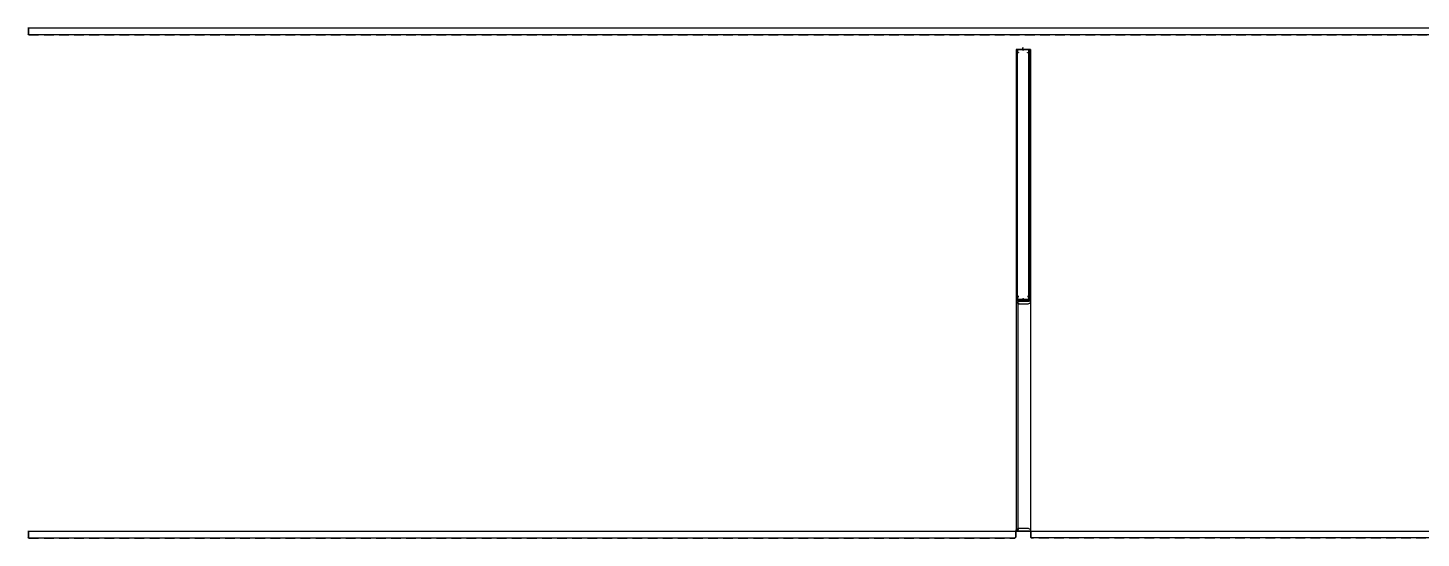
# Model space of a CAD drawing. Header units: millimetres. Extents: x 17311 to 801382, y -242618 to -104888.
# Drawn here: x 715561 to 734948, y -176326 to -169229 of the extents above; entities that cross this region are included whole.
import ezdxf

# ---------------------------------------------------------------- set-up
doc = ezdxf.new("R2010")
doc.units = ezdxf.units.MM
doc.header["$LTSCALE"] = 250
doc.linetypes.add('HID', pattern=[2.8, 1.8, -1])
for name, color, linetype in [('8입면선', 8, 'Continuous'), ('A-DOOR', 4, 'Continuous'), ('A-ELE8', 8, 'Continuous'), ('A-FIN', 6, 'Continuous'), ('A-FIN-8', 8, 'Continuous'), ('A-WALL-D', 7, 'Continuous'), ('A-WP', 1, 'HID'), ('GAGAM-DT', 7, 'Continuous'), ('입면', 7, 'Continuous')]:
    doc.layers.add(name, color=color, linetype=linetype)

# ---------------------------------------------------------------- blocks, each defined once
blk = doc.blocks.new('*U128')
at = {"layer": '8입면선', "color": 8}
for p, q in [((10, 0), (10, 3500)), ((190, 0), (190, 3500)), ((190, 10), (10, 10))]:
    blk.add_line(p, q, dxfattribs=at)
at = {"layer": 'A-WALL-D'}
for p, q in [((0, 3500), (0, 0)), ((20, 3500), (0, 3500)), ((20, 10), (20, 3500)), ((180, 10), (180, 3500)), ((200, 3500), (180, 3500)), ((200, 3500), (200, 0)), ((20, 0), (0, 0)), ((180, 20), (20, 20)), ((20, 0), (180, 0)), ((200, 0), (180, 0))]:
    blk.add_line(p, q, dxfattribs=at)
at = {"layer": 'GAGAM-DT', "color": 8}
for p, q in [((105, 3494), (95, 3494)), ((95, 3494), (95, 3491)), ((97, 3494), (97, 3526)), ((102, 3520), (97, 3526)), ((97, 3494), (97, 3489)), ((102, 3494), (102, 3520)), ((102, 3494), (102, 3489)), ((105, 3494), (105, 3491)), ((103, 3489), (96, 3489)), ((95, 26), (95, 29)), ((105, 26), (95, 26)), ((104, 31), (97, 31)), ((98, 26), (98, 31)), ((98, 26), (98, -6)), ((103, 26), (103, 31)), ((103, 26), (103, 0)), ((105, 26), (105, 29)), ((103, 0), (98, -6))]:
    blk.add_line(p, q, dxfattribs=at)
for centre, start, end in [((96, 3491), 180, 270), ((103, 3491), 270, 0), ((97, 29), 90, 180), ((104, 29), 0, 90)]:
    blk.add_arc(centre, 1.51, start, end, dxfattribs=at)
at = {"layer": '입면', "color": 6}
for p, q in [((20, 3455), (20, 3500)), ((20, 3500), (85, 3500)), ((84, 3499), (21, 3499)), ((21, 3499), (21, 3456)), ((89, 3493), (84, 3499)), ((85, 3500), (90, 3494)), ((110, 3493), (89, 3493)), ((90, 3494), (109, 3494)), ((109, 3494), (114, 3500)), ((115, 3499), (110, 3493)), ((114, 3500), (180, 3500)), ((178, 3499), (115, 3499)), ((178, 3456), (178, 3499)), ((180, 3500), (180, 3455)), ((37, 3455), (20, 3455)), ((21, 3456), (37, 3456)), ((37, 3456), (37, 3455)), ((162, 3455), (162, 3456)), ((162, 3456), (178, 3456)), ((180, 3455), (162, 3455)), ((38, 65), (20, 65)), ((20, 65), (20, 20)), ((20, 20), (85, 20)), ((21, 21), (21, 64)), ((21, 64), (38, 64)), ((85, 21), (21, 21)), ((38, 64), (38, 65)), ((90, 27), (85, 21)), ((85, 20), (90, 26)), ((110, 27), (90, 27)), ((90, 26), (110, 26)), ((115, 21), (110, 27)), ((110, 26), (115, 20)), ((179, 21), (115, 21)), ((115, 20), (180, 20)), ((180, 65), (162, 65)), ((162, 65), (162, 64)), ((162, 64), (179, 64)), ((179, 64), (179, 21)), ((180, 20), (180, 65))]:
    blk.add_line(p, q, dxfattribs=at)

msp = doc.modelspace()

# ---------------------------------------------------------------- linework, layer by layer
at = {"layer": 'A-DOOR', "linetype": 'Continuous'}
for points in [[(729310.7, -173054.5), (729343.7, -173054.5), (729343.7, -173069.5), (729477.7, -173069.5), (729510.7, -173054.5), (729510.7, -173029.5), (729310.7, -173029.5)], [(729310.7, -176199.5), (729340.7, -176199.5), (729340.7, -173054.5), (729310.7, -173054.5)], [(729310.7, -176204.5), (729343.7, -176204.5), (729343.7, -176189.5), (729477.7, -176189.5), (729510.7, -176204.5), (729510.7, -176229.5), (729310.7, -176229.5)]]:
    msp.add_lwpolyline(points, close=True, dxfattribs=at)
at = {"layer": 'A-ELE8'}
msp.add_lwpolyline([(729510.7, -173029.5), (729510.7, -176229.5)], dxfattribs=at)
at = {"layer": 'A-FIN'}
for p, q in [((715560.7, -169229.5), (781160.7, -169229.5)), ((715560.7, -176229.5), (748260.7, -176229.5))]:
    msp.add_line(p, q, dxfattribs=at)
at = {"layer": 'A-FIN-8'}
for p, q in [((715568.7, -169229.5), (715568.7, -169311.3)), ((715568.7, -169229.5), (715568.7, -169311.3)), ((715568.7, -169229.5), (715568.7, -169311.3)), ((715578.9, -169321.5), (715568.7, -169311.3)), ((715578.9, -169321.5), (781142.4, -169321.5)), ((715568.7, -176229.5), (715568.7, -176311.3)), ((715568.7, -176229.5), (715568.7, -176311.3)), ((715568.7, -176229.5), (715568.7, -176311.3)), ((729302.7, -176229.5), (729302.7, -176311.3)), ((729302.7, -176229.5), (729302.7, -176311.3)), ((729302.7, -176229.5), (729302.7, -176311.3)), ((729518.7, -176229.5), (729518.7, -176311.3)), ((729518.7, -176229.5), (729518.7, -176311.3)), ((729518.7, -176229.5), (729518.7, -176311.3)), ((715578.9, -176321.5), (715568.7, -176311.3)), ((715578.9, -176321.5), (729292.4, -176321.5)), ((729292.4, -176321.5), (729302.7, -176311.3)), ((729528.9, -176321.5), (729518.7, -176311.3)), ((748242.4, -176321.5), (729528.9, -176321.5))]:
    msp.add_line(p, q, dxfattribs=at)
at = {"layer": 'A-WP', "ltscale": 0.3}
for p, q in [((715563.7, -169229.5), (715563.7, -169314.3)), ((715575.8, -169326.5), (715563.7, -169314.3)), ((715575.8, -169326.5), (781145.5, -169326.5)), ((715563.7, -176229.5), (715563.7, -176314.3)), ((729307.7, -176229.5), (729307.7, -176314.3)), ((729513.7, -176229.5), (729513.7, -176314.3)), ((715575.8, -176326.5), (715563.7, -176314.3)), ((715575.8, -176326.5), (729295.5, -176326.5)), ((729295.5, -176326.5), (729307.7, -176314.3)), ((729525.8, -176326.5), (729513.7, -176314.3)), ((748245.5, -176326.5), (729525.8, -176326.5))]:
    msp.add_line(p, q, dxfattribs=at)

# ---------------------------------------------------------------- block references
at = {"layer": 'A-WALL-D'}
msp.add_blockref('*U128', (729310.7, -173029.5), dxfattribs=at)

doc.saveas('drawing.dxf')
